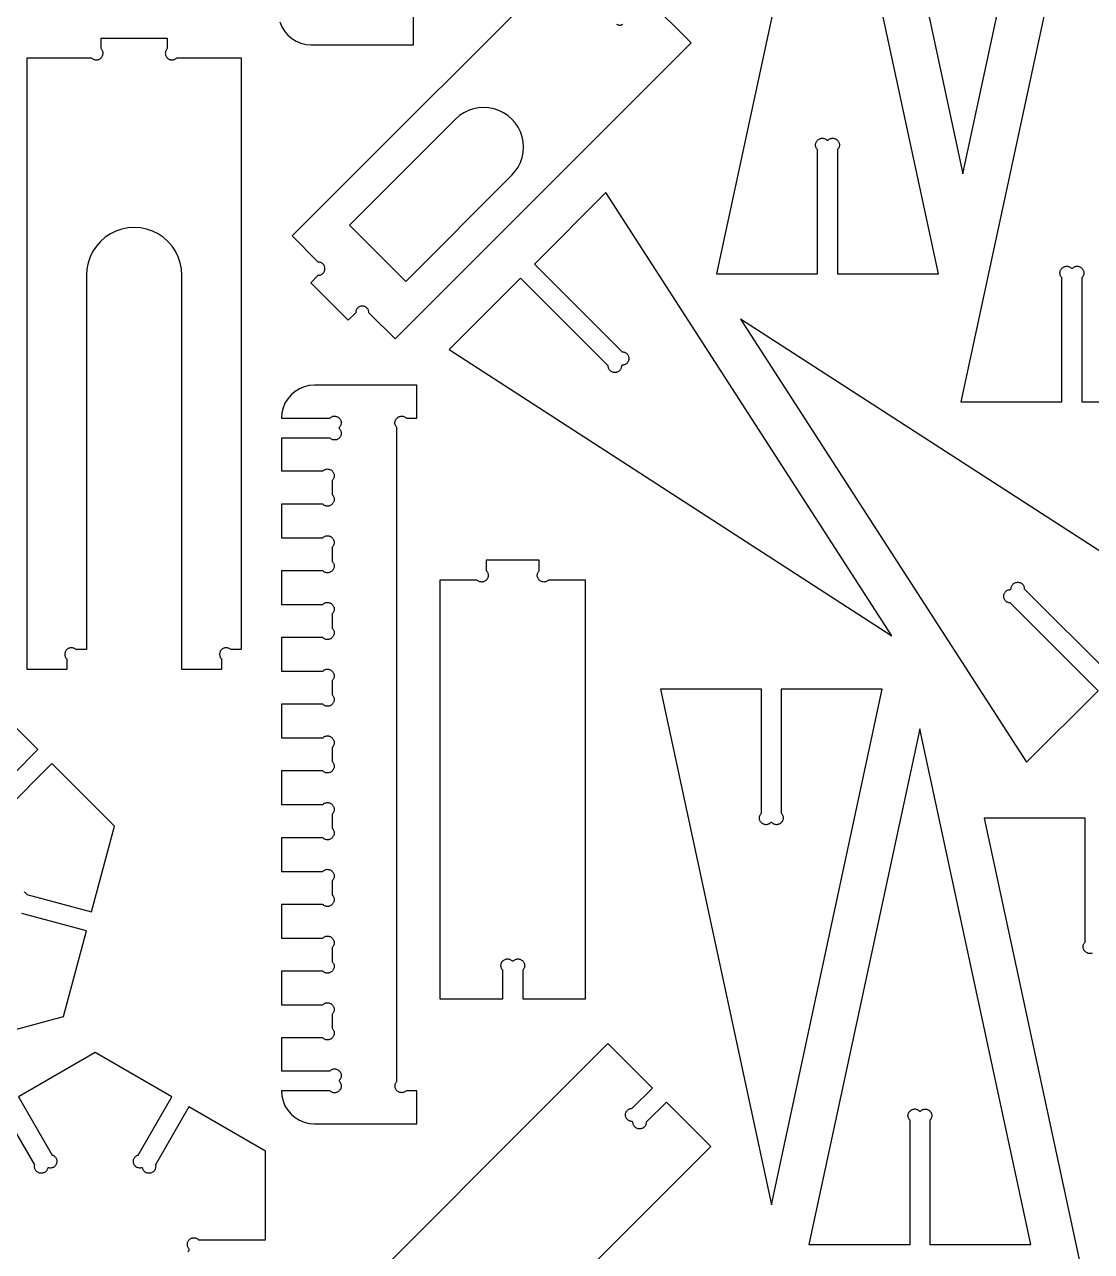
# Model space of a CAD drawing. Extents: x 105 to 1294, y 104 to 1295.
# Drawn here: x 940.2 to 1101.7, y 776.6 to 962.3 of the extents above; entities that cross this region are included whole.
import ezdxf

# ---------------------------------------------------------------- set-up
doc = ezdxf.new("R2010")
doc.units = 0
doc.layers.add('LAYER_1', color=62, linetype='CONTINUOUS')

msp = doc.modelspace()

# ---------------------------------------------------------------- linework, layer by layer
at = {"layer": 'LAYER_1'}
for points in [[(1065.49, 1017.72), (1082.28, 939.69), (1099.07, 1017.72)], [(1098.77, 983.21), (1081.98, 905.19), (1097.27, 905.19), (1097.27, 923.98), (1097.19, 924.07), (1097.12, 924.16), (1097.07, 924.25), (1097.02, 924.35), (1096.99, 924.45), (1096.97, 924.54), (1096.96, 924.64), (1096.96, 924.73), (1096.97, 924.82), (1096.99, 924.91), (1097.02, 925), (1097.06, 925.09), (1097.1, 925.17), (1097.15, 925.25), (1097.21, 925.32), (1097.27, 925.39), (1097.34, 925.46), (1097.42, 925.51), (1097.49, 925.56), (1097.58, 925.61), (1097.66, 925.64), (1097.75, 925.67), (1097.84, 925.69), (1097.94, 925.7), (1098.03, 925.7), (1098.13, 925.69), (1098.22, 925.67), (1098.32, 925.64), (1098.42, 925.6), (1098.51, 925.54), (1098.6, 925.47), (1098.69, 925.39), (1098.86, 925.39), (1098.95, 925.47), (1099.04, 925.54), (1099.14, 925.6), (1099.23, 925.64), (1099.33, 925.67), (1099.42, 925.69), (1099.52, 925.7), (1099.61, 925.7), (1099.71, 925.69), (1099.8, 925.67), (1099.89, 925.64), (1099.97, 925.61), (1100.05, 925.56), (1100.13, 925.51), (1100.21, 925.46), (1100.28, 925.39), (1100.34, 925.32), (1100.4, 925.25), (1100.45, 925.17), (1100.49, 925.09), (1100.53, 925), (1100.56, 924.91), (1100.57, 924.82), (1100.58, 924.73), (1100.59, 924.64), (1100.58, 924.54), (1100.56, 924.45), (1100.52, 924.35), (1100.48, 924.25), (1100.43, 924.16), (1100.36, 924.07), (1100.28, 923.98), (1100.28, 905.19), (1115.56, 905.19)], [(1034.4, 966.25), (1041.13, 959.52), (996.33, 914.71), (992.37, 918.67), (992.37, 918.77), (992.35, 918.87), (992.33, 918.97), (992.29, 919.06), (992.25, 919.15), (992.2, 919.23), (992.14, 919.31), (992.08, 919.38), (992.01, 919.44), (991.93, 919.5), (991.85, 919.55), (991.76, 919.59), (991.67, 919.62), (991.57, 919.65), (991.47, 919.66), (991.37, 919.67), (991.27, 919.66), (991.17, 919.65), (991.07, 919.62), (990.98, 919.59), (990.89, 919.55), (990.81, 919.5), (990.73, 919.44), (990.66, 919.38), (990.6, 919.31), (990.54, 919.23), (990.49, 919.15), (990.44, 919.06), (990.41, 918.97), (990.39, 918.87), (990.37, 918.77), (990.37, 918.67), (989.24, 917.55), (983.59, 923.21), (984.71, 924.33), (984.81, 924.33), (984.91, 924.35), (985, 924.37), (985.1, 924.41), (985.18, 924.45), (985.27, 924.5), (985.34, 924.56), (985.42, 924.62), (985.48, 924.69), (985.54, 924.77), (985.59, 924.85), (985.63, 924.94), (985.67, 925.03), (985.69, 925.13), (985.71, 925.23), (985.71, 925.33), (985.71, 925.43), (985.69, 925.53), (985.67, 925.63), (985.63, 925.72), (985.59, 925.81), (985.54, 925.89), (985.48, 925.97), (985.42, 926.04), (985.34, 926.1), (985.27, 926.16), (985.18, 926.21), (985.1, 926.25), (985, 926.29), (984.91, 926.31), (984.81, 926.33), (984.71, 926.33), (980.74, 930.3), (1025.55, 975.1)], [(978.87, 962.66), (979.17, 961.93), (979.58, 961.26), (980.09, 960.67), (980.69, 960.16), (981.35, 959.75), (982.08, 959.45), (982.85, 959.26), (983.63, 959.21), (999.12, 959.21), (999.12, 964.21)], [(1029.86, 962.3), (1029.94, 962.26), (1030.04, 962.22), (1030.13, 962.2), (1030.23, 962.18), (1030.33, 962.18), (1030.44, 962.18), (1030.53, 962.2), (1030.63, 962.22), (1030.72, 962.26), (1030.81, 962.3)], [(1115.67, 874.42), (1048.62, 917.71), (1091.92, 850.67), (1102.74, 861.48), (1089.45, 874.77), (1089.33, 874.77), (1089.22, 874.79), (1089.11, 874.82), (1089.02, 874.85), (1088.93, 874.9), (1088.85, 874.95), (1088.77, 875.01), (1088.7, 875.08), (1088.65, 875.15), (1088.6, 875.23), (1088.55, 875.31), (1088.52, 875.4), (1088.49, 875.49), (1088.47, 875.58), (1088.46, 875.67), (1088.46, 875.77), (1088.46, 875.86), (1088.47, 875.95), (1088.49, 876.04), (1088.52, 876.13), (1088.55, 876.22), (1088.6, 876.3), (1088.65, 876.38), (1088.7, 876.45), (1088.77, 876.52), (1088.85, 876.58), (1088.93, 876.64), (1089.02, 876.68), (1089.11, 876.72), (1089.22, 876.74), (1089.33, 876.76), (1089.45, 876.77), (1089.58, 876.89), (1089.58, 877.01), (1089.6, 877.12), (1089.62, 877.23), (1089.66, 877.33), (1089.71, 877.42), (1089.76, 877.5), (1089.82, 877.57), (1089.89, 877.64), (1089.96, 877.7), (1090.04, 877.75), (1090.12, 877.79), (1090.21, 877.83), (1090.3, 877.85), (1090.39, 877.87), (1090.48, 877.88), (1090.57, 877.89), (1090.67, 877.88), (1090.76, 877.87), (1090.85, 877.85), (1090.94, 877.83), (1091.03, 877.79), (1091.11, 877.75), (1091.19, 877.7), (1091.26, 877.64), (1091.33, 877.57), (1091.39, 877.5), (1091.44, 877.42), (1091.49, 877.33), (1091.52, 877.23), (1091.55, 877.12), (1091.57, 877.01), (1091.57, 876.89), (1104.85, 863.61)], [(935.09, 845.39), (942.27, 852.57), (932.8, 862.04)], [(940.17, 831.05), (940.26, 831.01), (940.34, 830.95), (940.41, 830.89), (940.48, 830.82), (940.54, 830.74), (940.6, 830.65), (950.4, 828.03), (953.87, 840.97), (944.39, 850.45), (937.22, 843.27)], [(1101.82, 821.77), (1101.72, 821.74), (1101.63, 821.72), (1101.53, 821.71), (1101.44, 821.71), (1101.34, 821.72), (1101.25, 821.74), (1101.16, 821.77), (1101.08, 821.8), (1100.99, 821.85), (1100.92, 821.9), (1100.84, 821.95), (1100.77, 822.02), (1100.71, 822.09), (1100.65, 822.16), (1100.6, 822.24), (1100.56, 822.32), (1100.52, 822.41), (1100.49, 822.5), (1100.47, 822.59), (1100.46, 822.68), (1100.46, 822.78), (1100.47, 822.87), (1100.49, 822.97), (1100.52, 823.06), (1100.57, 823.16), (1100.62, 823.25), (1100.69, 823.34), (1100.77, 823.43), (1100.77, 842.22), (1085.48, 842.22), (1102.27, 764.19)], [(933.21, 808.72), (946.16, 812.19), (949.63, 825.13), (939.82, 827.76)], [(999.33, 747.71), (1044.13, 792.51), (1037.4, 799.24), (1034.34, 796.18), (1034.33, 796.08), (1034.32, 795.98), (1034.29, 795.88), (1034.26, 795.79), (1034.22, 795.7), (1034.17, 795.62), (1034.11, 795.54), (1034.04, 795.47), (1033.97, 795.41), (1033.9, 795.35), (1033.81, 795.3), (1033.73, 795.26), (1033.63, 795.22), (1033.54, 795.2), (1033.44, 795.18), (1033.34, 795.18), (1033.23, 795.18), (1033.14, 795.2), (1033.04, 795.22), (1032.95, 795.26), (1032.86, 795.3), (1032.78, 795.35), (1032.7, 795.41), (1032.63, 795.47), (1032.56, 795.54), (1032.5, 795.62), (1032.45, 795.7), (1032.41, 795.79), (1032.38, 795.88), (1032.35, 795.98), (1032.34, 796.08), (1032.33, 796.18), (1032.22, 796.3), (1032.11, 796.3), (1032.02, 796.32), (1031.92, 796.34), (1031.83, 796.38), (1031.74, 796.42), (1031.66, 796.47), (1031.58, 796.53), (1031.51, 796.59), (1031.44, 796.66), (1031.38, 796.74), (1031.33, 796.82), (1031.29, 796.91), (1031.26, 797), (1031.23, 797.1), (1031.22, 797.2), (1031.21, 797.3), (1031.22, 797.4), (1031.23, 797.5), (1031.26, 797.6), (1031.29, 797.69), (1031.33, 797.78), (1031.38, 797.86), (1031.44, 797.93), (1031.51, 798.01), (1031.58, 798.07), (1031.66, 798.13), (1031.74, 798.18), (1031.83, 798.22), (1031.92, 798.25), (1032.02, 798.28), (1032.11, 798.29), (1032.22, 798.3), (1035.28, 801.36), (1028.55, 808.09), (983.75, 763.29)], [(964.98, 776.56), (965.03, 776.65), (965.1, 776.74), (965.18, 776.83), (965.18, 777), (965.11, 777.08), (965.05, 777.16), (965, 777.24), (964.96, 777.33), (964.93, 777.42), (964.91, 777.52), (964.89, 777.61), (964.89, 777.71), (964.89, 777.81), (964.91, 777.9), (964.93, 777.99), (964.96, 778.09), (965, 778.17), (965.05, 778.26), (965.11, 778.34), (965.18, 778.42), (965.26, 778.48), (965.34, 778.54), (965.42, 778.59), (965.51, 778.64), (965.6, 778.67), (965.7, 778.69), (965.79, 778.7), (965.89, 778.71), (965.98, 778.7), (966.08, 778.69), (966.17, 778.67), (966.26, 778.64), (966.35, 778.59), (966.44, 778.54), (966.52, 778.48), (966.59, 778.42), (976.74, 778.42), (976.74, 791.82), (965.14, 798.52), (960.07, 789.73), (960.09, 789.63), (960.1, 789.53), (960.1, 789.43), (960.09, 789.33), (960.07, 789.24), (960.04, 789.14), (960.01, 789.05), (959.96, 788.97), (959.91, 788.89), (959.85, 788.81), (959.78, 788.74), (959.71, 788.68), (959.63, 788.62), (959.54, 788.57), (959.45, 788.53), (959.35, 788.5), (959.25, 788.48), (959.15, 788.47), (959.06, 788.47), (958.96, 788.48), (958.86, 788.5), (958.77, 788.52), (958.68, 788.56), (958.6, 788.6), (958.52, 788.65), (958.44, 788.71), (958.37, 788.78), (958.31, 788.85), (958.25, 788.93), (958.2, 789.02), (958.16, 789.11), (958.13, 789.21), (957.98, 789.3), (957.86, 789.27), (957.75, 789.26), (957.64, 789.26), (957.54, 789.27), (957.44, 789.29), (957.35, 789.32), (957.26, 789.36), (957.18, 789.4), (957.1, 789.46), (957.03, 789.52), (956.97, 789.59), (956.91, 789.66), (956.86, 789.74), (956.82, 789.83), (956.79, 789.91), (956.76, 790), (956.74, 790.09), (956.73, 790.19), (956.72, 790.28), (956.72, 790.37), (956.74, 790.47), (956.76, 790.56), (956.79, 790.65), (956.82, 790.73), (956.87, 790.81), (956.93, 790.89), (956.99, 790.96), (957.07, 791.03), (957.15, 791.09), (957.25, 791.14), (957.35, 791.19), (957.47, 791.23), (962.53, 800.02), (950.93, 806.72), (939.33, 800.02), (944.41, 791.23), (944.52, 791.19), (944.62, 791.14), (944.72, 791.09), (944.8, 791.03), (944.88, 790.96), (944.94, 790.89), (945, 790.81), (945.05, 790.73), (945.08, 790.65), (945.11, 790.56), (945.13, 790.47), (945.14, 790.37), (945.15, 790.28), (945.14, 790.19), (945.13, 790.09), (945.11, 790), (945.08, 789.91), (945.05, 789.83), (945, 789.74), (944.96, 789.66), (944.9, 789.59), (944.84, 789.52), (944.77, 789.46), (944.69, 789.4), (944.61, 789.36), (944.52, 789.32), (944.43, 789.29), (944.33, 789.27), (944.23, 789.26), (944.12, 789.26), (944, 789.27), (943.89, 789.3), (943.74, 789.21), (943.71, 789.11), (943.67, 789.02), (943.62, 788.93), (943.56, 788.85), (943.5, 788.78), (943.43, 788.71), (943.35, 788.65), (943.27, 788.6), (943.19, 788.56), (943.1, 788.52), (943.01, 788.5), (942.91, 788.48), (942.81, 788.47), (942.71, 788.47), (942.61, 788.48), (942.51, 788.5), (942.42, 788.53), (942.32, 788.57), (942.24, 788.62), (942.16, 788.68), (942.08, 788.74), (942.02, 788.81), (941.96, 788.89), (941.9, 788.97), (941.86, 789.05), (941.83, 789.14), (941.8, 789.24), (941.78, 789.33), (941.77, 789.43), (941.77, 789.53), (941.78, 789.63), (941.81, 789.73), (936.73, 798.52)]]:
    msp.add_lwpolyline(points, dxfattribs=at)
for points in [[(1060.27, 924.56), (1060.27, 943.35), (1060.19, 943.44), (1060.13, 943.53), (1060.07, 943.63), (1060.03, 943.72), (1060, 943.82), (1059.97, 943.91), (1059.97, 944.01), (1059.97, 944.1), (1059.98, 944.19), (1060, 944.29), (1060.02, 944.37), (1060.06, 944.46), (1060.1, 944.54), (1060.15, 944.62), (1060.21, 944.69), (1060.27, 944.76), (1060.34, 944.83), (1060.42, 944.88), (1060.5, 944.94), (1060.58, 944.98), (1060.66, 945.02), (1060.75, 945.04), (1060.84, 945.06), (1060.94, 945.07), (1061.03, 945.07), (1061.13, 945.06), (1061.22, 945.04), (1061.32, 945.01), (1061.41, 944.97), (1061.51, 944.91), (1061.6, 944.85), (1061.69, 944.76), (1061.86, 944.76), (1061.95, 944.85), (1062.04, 944.91), (1062.13, 944.97), (1062.23, 945.01), (1062.32, 945.04), (1062.42, 945.06), (1062.52, 945.07), (1062.61, 945.07), (1062.7, 945.06), (1062.79, 945.04), (1062.88, 945.02), (1062.97, 944.98), (1063.05, 944.94), (1063.13, 944.88), (1063.21, 944.83), (1063.27, 944.76), (1063.34, 944.69), (1063.4, 944.62), (1063.45, 944.54), (1063.49, 944.46), (1063.53, 944.37), (1063.56, 944.29), (1063.58, 944.19), (1063.59, 944.1), (1063.59, 944.01), (1063.58, 943.91), (1063.56, 943.82), (1063.53, 943.72), (1063.48, 943.63), (1063.43, 943.53), (1063.36, 943.44), (1063.28, 943.35), (1063.28, 924.56), (1078.57, 924.56), (1061.78, 1002.58), (1044.99, 924.56)], [(970.06, 864.69), (964.06, 864.69), (964.06, 924.36), (964, 925.3), (963.82, 926.23), (963.52, 927.12), (963.09, 927.97), (962.57, 928.75), (961.95, 929.46), (961.24, 930.09), (960.46, 930.6), (959.6, 931.03), (958.71, 931.33), (957.78, 931.51), (956.84, 931.57), (955.9, 931.51), (954.98, 931.33), (954.08, 931.03), (953.24, 930.6), (952.45, 930.09), (951.74, 929.46), (951.12, 928.75), (950.59, 927.97), (950.18, 927.12), (949.87, 926.23), (949.69, 925.3), (949.63, 924.36), (949.63, 867.69), (948.04, 867.69), (947.97, 867.76), (947.89, 867.82), (947.8, 867.87), (947.71, 867.91), (947.62, 867.94), (947.53, 867.96), (947.43, 867.98), (947.34, 867.98), (947.24, 867.98), (947.15, 867.96), (947.05, 867.94), (946.96, 867.91), (946.87, 867.87), (946.79, 867.82), (946.71, 867.76), (946.63, 867.69), (946.56, 867.61), (946.5, 867.53), (946.45, 867.45), (946.41, 867.36), (946.38, 867.27), (946.36, 867.17), (946.34, 867.08), (946.34, 866.98), (946.34, 866.89), (946.36, 866.79), (946.38, 866.7), (946.41, 866.61), (946.45, 866.52), (946.5, 866.43), (946.56, 866.35), (946.63, 866.28), (946.63, 864.69), (940.63, 864.69), (940.63, 957.22), (950.43, 957.22), (950.51, 957.15), (950.59, 957.09), (950.67, 957.04), (950.76, 957), (950.85, 956.97), (950.94, 956.94), (951.04, 956.93), (951.14, 956.93), (951.23, 956.93), (951.33, 956.94), (951.42, 956.97), (951.51, 957), (951.6, 957.04), (951.69, 957.09), (951.77, 957.15), (951.84, 957.22), (951.91, 957.29), (951.97, 957.37), (952.02, 957.46), (952.06, 957.55), (952.09, 957.64), (952.12, 957.73), (952.13, 957.83), (952.13, 957.92), (952.13, 958.02), (952.12, 958.12), (952.09, 958.21), (952.06, 958.3), (952.02, 958.39), (951.97, 958.47), (951.91, 958.55), (951.84, 958.63), (951.84, 960.21), (961.84, 960.21), (961.84, 958.63), (961.78, 958.55), (961.72, 958.47), (961.67, 958.39), (961.62, 958.3), (961.59, 958.21), (961.57, 958.12), (961.56, 958.02), (961.55, 957.92), (961.56, 957.83), (961.57, 957.73), (961.59, 957.64), (961.62, 957.55), (961.67, 957.46), (961.72, 957.37), (961.78, 957.29), (961.84, 957.22), (961.92, 957.15), (962, 957.09), (962.09, 957.04), (962.17, 957), (962.27, 956.97), (962.36, 956.94), (962.45, 956.93), (962.55, 956.93), (962.65, 956.93), (962.74, 956.94), (962.83, 956.97), (962.93, 957), (963.01, 957.04), (963.1, 957.09), (963.18, 957.15), (963.26, 957.22), (973.06, 957.22), (973.06, 867.69), (971.47, 867.69), (971.4, 867.76), (971.32, 867.82), (971.23, 867.87), (971.14, 867.91), (971.05, 867.94), (970.96, 867.96), (970.86, 867.98), (970.77, 867.98), (970.67, 867.98), (970.58, 867.96), (970.48, 867.94), (970.39, 867.91), (970.3, 867.87), (970.22, 867.82), (970.14, 867.76), (970.06, 867.69), (969.99, 867.61), (969.93, 867.53), (969.88, 867.45), (969.84, 867.36), (969.81, 867.27), (969.79, 867.17), (969.77, 867.08), (969.77, 866.98), (969.77, 866.89), (969.79, 866.79), (969.81, 866.7), (969.84, 866.61), (969.88, 866.52), (969.93, 866.43), (969.99, 866.35), (970.06, 866.28)], [(1015.31, 941.41), (1015.57, 942.16), (1015.72, 942.93), (1015.77, 943.72), (1015.72, 944.5), (1015.57, 945.28), (1015.31, 946.01), (1014.96, 946.73), (1014.53, 947.38), (1014.01, 947.97), (1013.41, 948.49), (1012.76, 948.93), (1012.06, 949.28), (1011.31, 949.53), (1010.54, 949.68), (1009.75, 949.73), (1008.96, 949.68), (1008.19, 949.53), (1007.45, 949.28), (1006.74, 948.93), (1006.09, 948.49), (1005.5, 947.97), (989.42, 931.9), (997.94, 923.39), (1014.01, 939.46), (1014.53, 940.06), (1014.96, 940.71)], [(1017.43, 926.03), (1030.71, 912.75), (1030.84, 912.74), (1030.95, 912.72), (1031.05, 912.7), (1031.15, 912.66), (1031.24, 912.62), (1031.32, 912.56), (1031.4, 912.5), (1031.46, 912.43), (1031.52, 912.36), (1031.57, 912.28), (1031.62, 912.2), (1031.65, 912.11), (1031.68, 912.02), (1031.7, 911.93), (1031.71, 911.84), (1031.71, 911.75), (1031.71, 911.65), (1031.7, 911.56), (1031.68, 911.47), (1031.65, 911.38), (1031.62, 911.29), (1031.57, 911.21), (1031.52, 911.13), (1031.46, 911.06), (1031.4, 910.99), (1031.32, 910.93), (1031.24, 910.88), (1031.15, 910.83), (1031.05, 910.8), (1030.95, 910.77), (1030.84, 910.75), (1030.71, 910.75), (1030.59, 910.63), (1030.59, 910.5), (1030.57, 910.39), (1030.54, 910.29), (1030.51, 910.19), (1030.46, 910.1), (1030.41, 910.02), (1030.35, 909.94), (1030.28, 909.88), (1030.21, 909.82), (1030.13, 909.77), (1030.05, 909.72), (1029.96, 909.69), (1029.87, 909.66), (1029.78, 909.64), (1029.69, 909.63), (1029.59, 909.63), (1029.5, 909.63), (1029.41, 909.64), (1029.32, 909.66), (1029.23, 909.69), (1029.14, 909.72), (1029.06, 909.77), (1028.98, 909.82), (1028.91, 909.88), (1028.84, 909.94), (1028.78, 910.02), (1028.73, 910.1), (1028.68, 910.19), (1028.65, 910.29), (1028.62, 910.39), (1028.6, 910.5), (1028.6, 910.63), (1015.31, 923.91), (1004.5, 913.1), (1071.54, 869.8), (1028.25, 936.84)], [(986.47, 800.96), (979.13, 800.96), (979.19, 800.17), (979.37, 799.41), (979.67, 798.69), (980.08, 798.02), (980.59, 797.42), (981.19, 796.91), (981.86, 796.5), (982.59, 796.2), (983.34, 796.02), (984.13, 795.96), (999.63, 795.96), (999.63, 800.96), (998.05, 800.96), (997.97, 800.89), (997.89, 800.83), (997.8, 800.78), (997.71, 800.74), (997.62, 800.7), (997.52, 800.68), (997.43, 800.67), (997.33, 800.66), (997.24, 800.67), (997.14, 800.68), (997.05, 800.7), (996.95, 800.74), (996.87, 800.78), (996.78, 800.83), (996.7, 800.89), (996.62, 800.96), (996.56, 801.03), (996.5, 801.11), (996.45, 801.2), (996.41, 801.29), (996.37, 801.38), (996.35, 801.47), (996.34, 801.57), (996.33, 801.66), (996.34, 801.76), (996.35, 801.85), (996.37, 801.95), (996.41, 802.04), (996.45, 802.13), (996.5, 802.21), (996.56, 802.29), (996.62, 802.37), (996.62, 901.3), (996.54, 901.39), (996.47, 901.48), (996.42, 901.58), (996.38, 901.67), (996.34, 901.77), (996.32, 901.86), (996.31, 901.96), (996.32, 902.05), (996.33, 902.15), (996.35, 902.24), (996.37, 902.33), (996.41, 902.41), (996.45, 902.49), (996.5, 902.57), (996.56, 902.65), (996.63, 902.72), (996.69, 902.78), (996.77, 902.84), (996.85, 902.89), (996.93, 902.93), (997.02, 902.97), (997.11, 902.99), (997.2, 903.01), (997.29, 903.02), (997.38, 903.03), (997.48, 903.02), (997.58, 903), (997.67, 902.96), (997.77, 902.92), (997.86, 902.87), (997.96, 902.8), (998.05, 902.72), (999.63, 902.72), (999.63, 907.72), (984.13, 907.72), (983.34, 907.65), (982.59, 907.47), (981.86, 907.17), (981.19, 906.76), (980.59, 906.25), (980.08, 905.65), (979.67, 904.99), (979.37, 904.26), (979.19, 903.5), (979.13, 902.72), (986.47, 902.72), (986.56, 902.8), (986.65, 902.87), (986.74, 902.92), (986.84, 902.96), (986.93, 903), (987.03, 903.02), (987.12, 903.03), (987.22, 903.02), (987.31, 903.01), (987.4, 902.99), (987.49, 902.97), (987.58, 902.93), (987.66, 902.89), (987.74, 902.84), (987.81, 902.78), (987.88, 902.72), (987.94, 902.65), (988, 902.57), (988.05, 902.49), (988.1, 902.41), (988.13, 902.33), (988.16, 902.24), (988.18, 902.15), (988.19, 902.05), (988.19, 901.96), (988.18, 901.86), (988.16, 901.77), (988.13, 901.67), (988.09, 901.58), (988.03, 901.48), (987.96, 901.39), (987.88, 901.3), (987.88, 901.13), (987.95, 901.05), (988.01, 900.97), (988.06, 900.89), (988.1, 900.8), (988.13, 900.71), (988.15, 900.61), (988.17, 900.52), (988.17, 900.42), (988.17, 900.33), (988.15, 900.23), (988.13, 900.14), (988.1, 900.05), (988.06, 899.96), (988.01, 899.87), (987.95, 899.79), (987.88, 899.71), (987.8, 899.65), (987.72, 899.59), (987.64, 899.54), (987.55, 899.5), (987.46, 899.46), (987.37, 899.44), (987.27, 899.43), (987.17, 899.42), (987.08, 899.43), (986.98, 899.44), (986.89, 899.46), (986.8, 899.5), (986.71, 899.54), (986.62, 899.59), (986.54, 899.65), (986.47, 899.71), (979.13, 899.71), (979.13, 894.72), (985.39, 894.72), (985.48, 894.8), (985.57, 894.87), (985.67, 894.92), (985.76, 894.96), (985.86, 895), (985.95, 895.02), (986.05, 895.03), (986.14, 895.02), (986.24, 895.01), (986.33, 894.99), (986.42, 894.97), (986.5, 894.93), (986.59, 894.89), (986.66, 894.84), (986.74, 894.78), (986.81, 894.72), (986.87, 894.65), (986.93, 894.57), (986.98, 894.49), (987.02, 894.41), (987.06, 894.33), (987.09, 894.24), (987.11, 894.15), (987.12, 894.05), (987.12, 893.96), (987.11, 893.86), (987.09, 893.77), (987.06, 893.67), (987.01, 893.58), (986.96, 893.48), (986.89, 893.39), (986.81, 893.3), (986.81, 891.13), (986.89, 891.04), (986.96, 890.95), (987.01, 890.85), (987.06, 890.76), (987.09, 890.66), (987.11, 890.57), (987.12, 890.47), (987.12, 890.38), (987.11, 890.29), (987.09, 890.19), (987.06, 890.11), (987.02, 890.02), (986.98, 889.94), (986.93, 889.86), (986.87, 889.78), (986.81, 889.72), (986.74, 889.65), (986.66, 889.59), (986.59, 889.54), (986.5, 889.5), (986.42, 889.46), (986.33, 889.44), (986.24, 889.42), (986.14, 889.41), (986.05, 889.41), (985.95, 889.42), (985.86, 889.44), (985.76, 889.47), (985.67, 889.51), (985.57, 889.57), (985.48, 889.63), (985.39, 889.72), (979.13, 889.72), (979.13, 884.62), (985.39, 884.62), (985.48, 884.7), (985.57, 884.77), (985.67, 884.83), (985.76, 884.87), (985.86, 884.9), (985.95, 884.92), (986.05, 884.93), (986.14, 884.93), (986.24, 884.92), (986.33, 884.9), (986.42, 884.87), (986.5, 884.84), (986.59, 884.79), (986.66, 884.74), (986.74, 884.68), (986.81, 884.62), (986.87, 884.55), (986.93, 884.48), (986.98, 884.4), (987.02, 884.32), (987.06, 884.23), (987.09, 884.14), (987.11, 884.05), (987.12, 883.96), (987.12, 883.86), (987.11, 883.77), (987.09, 883.67), (987.06, 883.58), (987.01, 883.48), (986.96, 883.39), (986.89, 883.3), (986.81, 883.21), (986.81, 881.03), (986.89, 880.94), (986.96, 880.85), (987.01, 880.76), (987.06, 880.66), (987.09, 880.57), (987.11, 880.47), (987.12, 880.38), (987.12, 880.28), (987.11, 880.19), (987.09, 880.1), (987.06, 880.01), (987.02, 879.92), (986.98, 879.84), (986.93, 879.76), (986.87, 879.69), (986.81, 879.62), (986.74, 879.56), (986.66, 879.5), (986.59, 879.45), (986.5, 879.4), (986.42, 879.37), (986.33, 879.34), (986.24, 879.32), (986.14, 879.31), (986.05, 879.31), (985.95, 879.32), (985.86, 879.34), (985.76, 879.37), (985.67, 879.41), (985.57, 879.47), (985.48, 879.54), (985.39, 879.62), (979.13, 879.62), (979.13, 874.52), (985.39, 874.52), (985.48, 874.61), (985.57, 874.67), (985.67, 874.73), (985.76, 874.77), (985.86, 874.81), (985.95, 874.83), (986.05, 874.84), (986.14, 874.83), (986.24, 874.82), (986.33, 874.8), (986.42, 874.78), (986.5, 874.74), (986.59, 874.7), (986.66, 874.65), (986.74, 874.59), (986.81, 874.53), (986.87, 874.46), (986.93, 874.38), (986.98, 874.3), (987.02, 874.22), (987.06, 874.14), (987.09, 874.05), (987.11, 873.96), (987.12, 873.86), (987.12, 873.77), (987.11, 873.67), (987.09, 873.58), (987.06, 873.48), (987.01, 873.39), (986.96, 873.29), (986.89, 873.2), (986.81, 873.11), (986.81, 870.94), (986.89, 870.85), (986.96, 870.76), (987.01, 870.66), (987.06, 870.57), (987.09, 870.47), (987.11, 870.38), (987.12, 870.28), (987.12, 870.19), (987.11, 870.1), (987.09, 870), (987.06, 869.92), (987.02, 869.83), (986.98, 869.75), (986.93, 869.67), (986.87, 869.59), (986.81, 869.53), (986.74, 869.46), (986.66, 869.4), (986.59, 869.35), (986.5, 869.31), (986.42, 869.27), (986.33, 869.25), (986.24, 869.23), (986.14, 869.22), (986.05, 869.22), (985.95, 869.23), (985.86, 869.25), (985.76, 869.28), (985.67, 869.32), (985.57, 869.38), (985.48, 869.44), (985.39, 869.53), (979.13, 869.53), (979.13, 864.43), (985.39, 864.43), (985.48, 864.51), (985.57, 864.58), (985.67, 864.64), (985.76, 864.68), (985.86, 864.71), (985.95, 864.73), (986.05, 864.74), (986.14, 864.74), (986.24, 864.73), (986.33, 864.71), (986.42, 864.68), (986.5, 864.65), (986.59, 864.6), (986.66, 864.55), (986.74, 864.49), (986.81, 864.43), (986.87, 864.36), (986.93, 864.29), (986.98, 864.21), (987.02, 864.13), (987.06, 864.04), (987.09, 863.95), (987.11, 863.86), (987.12, 863.77), (987.12, 863.67), (987.11, 863.58), (987.09, 863.48), (987.06, 863.39), (987.01, 863.29), (986.96, 863.2), (986.89, 863.11), (986.81, 863.02), (986.81, 860.84), (986.89, 860.76), (986.96, 860.66), (987.01, 860.57), (987.06, 860.47), (987.09, 860.38), (987.11, 860.28), (987.12, 860.19), (987.12, 860.09), (987.11, 860), (987.09, 859.91), (987.06, 859.82), (987.02, 859.73), (986.98, 859.65), (986.93, 859.57), (986.87, 859.5), (986.81, 859.43), (986.74, 859.37), (986.66, 859.31), (986.59, 859.26), (986.5, 859.21), (986.42, 859.18), (986.33, 859.15), (986.24, 859.13), (986.14, 859.12), (986.05, 859.12), (985.95, 859.13), (985.86, 859.15), (985.76, 859.18), (985.67, 859.23), (985.57, 859.28), (985.48, 859.35), (985.39, 859.43), (979.13, 859.43), (979.13, 854.34), (985.39, 854.34), (985.48, 854.42), (985.57, 854.49), (985.67, 854.54), (985.76, 854.58), (985.86, 854.62), (985.95, 854.64), (986.05, 854.65), (986.14, 854.64), (986.24, 854.63), (986.33, 854.61), (986.42, 854.59), (986.5, 854.55), (986.59, 854.51), (986.66, 854.46), (986.74, 854.4), (986.81, 854.34), (986.87, 854.27), (986.93, 854.19), (986.98, 854.11), (987.02, 854.03), (987.06, 853.95), (987.09, 853.86), (987.11, 853.77), (987.12, 853.67), (987.12, 853.58), (987.11, 853.48), (987.09, 853.39), (987.06, 853.29), (987.01, 853.2), (986.96, 853.1), (986.89, 853.01), (986.81, 852.92), (986.81, 850.75), (986.89, 850.66), (986.96, 850.57), (987.01, 850.47), (987.06, 850.38), (987.09, 850.28), (987.11, 850.19), (987.12, 850.09), (987.12, 850), (987.11, 849.91), (987.09, 849.81), (987.06, 849.72), (987.02, 849.64), (986.98, 849.56), (986.93, 849.48), (986.87, 849.4), (986.81, 849.34), (986.74, 849.27), (986.66, 849.21), (986.59, 849.16), (986.5, 849.12), (986.42, 849.08), (986.33, 849.06), (986.24, 849.04), (986.14, 849.03), (986.05, 849.03), (985.95, 849.03), (985.86, 849.06), (985.76, 849.09), (985.67, 849.13), (985.57, 849.19), (985.48, 849.25), (985.39, 849.34), (979.13, 849.34), (979.13, 844.24), (985.39, 844.24), (985.48, 844.32), (985.57, 844.39), (985.67, 844.45), (985.76, 844.49), (985.86, 844.52), (985.95, 844.54), (986.05, 844.55), (986.14, 844.55), (986.24, 844.54), (986.33, 844.52), (986.42, 844.49), (986.5, 844.46), (986.59, 844.41), (986.66, 844.36), (986.74, 844.3), (986.81, 844.24), (986.87, 844.17), (986.93, 844.1), (986.98, 844.02), (987.02, 843.94), (987.06, 843.85), (987.09, 843.76), (987.11, 843.67), (987.12, 843.58), (987.12, 843.48), (987.11, 843.39), (987.09, 843.29), (987.06, 843.2), (987.01, 843.1), (986.96, 843.01), (986.89, 842.92), (986.81, 842.83), (986.81, 840.65), (986.89, 840.56), (986.96, 840.47), (987.01, 840.38), (987.06, 840.28), (987.09, 840.19), (987.11, 840.09), (987.12, 840), (987.12, 839.9), (987.11, 839.81), (987.09, 839.72), (987.06, 839.63), (987.02, 839.54), (986.98, 839.46), (986.93, 839.38), (986.87, 839.31), (986.81, 839.24), (986.74, 839.18), (986.66, 839.12), (986.59, 839.07), (986.5, 839.03), (986.42, 838.99), (986.33, 838.96), (986.24, 838.94), (986.14, 838.93), (986.05, 838.93), (985.95, 838.94), (985.86, 838.96), (985.76, 838.99), (985.67, 839.04), (985.57, 839.09), (985.48, 839.16), (985.39, 839.24), (979.13, 839.24), (979.13, 834.15), (985.39, 834.15), (985.48, 834.23), (985.57, 834.3), (985.67, 834.35), (985.76, 834.39), (985.86, 834.43), (985.95, 834.45), (986.05, 834.46), (986.14, 834.45), (986.24, 834.44), (986.33, 834.43), (986.42, 834.4), (986.5, 834.36), (986.59, 834.32), (986.66, 834.27), (986.74, 834.21), (986.81, 834.15), (986.87, 834.08), (986.93, 834), (986.98, 833.92), (987.02, 833.84), (987.06, 833.76), (987.09, 833.67), (987.11, 833.58), (987.12, 833.48), (987.12, 833.39), (987.11, 833.29), (987.09, 833.2), (987.06, 833.1), (987.01, 833.01), (986.96, 832.91), (986.89, 832.82), (986.81, 832.73), (986.81, 830.56), (986.89, 830.47), (986.96, 830.38), (987.01, 830.28), (987.06, 830.19), (987.09, 830.09), (987.11, 830), (987.12, 829.9), (987.12, 829.81), (987.11, 829.72), (987.09, 829.62), (987.06, 829.54), (987.02, 829.45), (986.98, 829.37), (986.93, 829.29), (986.87, 829.21), (986.81, 829.15), (986.74, 829.08), (986.66, 829.02), (986.59, 828.97), (986.5, 828.93), (986.42, 828.89), (986.33, 828.87), (986.24, 828.85), (986.14, 828.84), (986.05, 828.84), (985.95, 828.85), (985.86, 828.87), (985.76, 828.9), (985.67, 828.94), (985.57, 829), (985.48, 829.06), (985.39, 829.15), (979.13, 829.15), (979.13, 824.05), (985.39, 824.05), (985.48, 824.13), (985.57, 824.2), (985.67, 824.26), (985.76, 824.3), (985.86, 824.33), (985.95, 824.35), (986.05, 824.36), (986.14, 824.36), (986.24, 824.35), (986.33, 824.33), (986.42, 824.3), (986.5, 824.27), (986.59, 824.22), (986.66, 824.17), (986.74, 824.11), (986.81, 824.05), (986.87, 823.98), (986.93, 823.91), (986.98, 823.83), (987.02, 823.75), (987.06, 823.66), (987.09, 823.57), (987.11, 823.48), (987.12, 823.39), (987.12, 823.29), (987.11, 823.2), (987.09, 823.1), (987.06, 823.01), (987.01, 822.91), (986.96, 822.82), (986.89, 822.73), (986.81, 822.64), (986.81, 820.47), (986.89, 820.38), (986.96, 820.28), (987.01, 820.19), (987.06, 820.09), (987.09, 820), (987.11, 819.9), (987.12, 819.81), (987.12, 819.71), (987.11, 819.62), (987.09, 819.53), (987.06, 819.44), (987.02, 819.35), (986.98, 819.27), (986.93, 819.19), (986.87, 819.12), (986.81, 819.05), (986.74, 818.99), (986.66, 818.93), (986.59, 818.88), (986.5, 818.84), (986.42, 818.8), (986.33, 818.77), (986.24, 818.75), (986.14, 818.74), (986.05, 818.74), (985.95, 818.75), (985.86, 818.77), (985.76, 818.8), (985.67, 818.85), (985.57, 818.9), (985.48, 818.97), (985.39, 819.05), (979.13, 819.05), (979.13, 813.96), (985.39, 813.96), (985.48, 814.04), (985.57, 814.11), (985.67, 814.16), (985.76, 814.2), (985.86, 814.24), (985.95, 814.26), (986.05, 814.27), (986.14, 814.26), (986.24, 814.25), (986.33, 814.24), (986.42, 814.21), (986.5, 814.17), (986.59, 814.13), (986.66, 814.08), (986.74, 814.02), (986.81, 813.96), (986.87, 813.89), (986.93, 813.81), (986.98, 813.73), (987.02, 813.65), (987.06, 813.57), (987.09, 813.48), (987.11, 813.39), (987.12, 813.29), (987.12, 813.2), (987.11, 813.1), (987.09, 813.01), (987.06, 812.91), (987.01, 812.82), (986.96, 812.72), (986.89, 812.63), (986.81, 812.54), (986.81, 810.37), (986.89, 810.28), (986.96, 810.19), (987.01, 810.09), (987.06, 810), (987.09, 809.9), (987.11, 809.81), (987.12, 809.71), (987.12, 809.62), (987.11, 809.53), (987.09, 809.43), (987.06, 809.35), (987.02, 809.26), (986.98, 809.18), (986.93, 809.1), (986.87, 809.02), (986.81, 808.96), (986.74, 808.89), (986.66, 808.83), (986.59, 808.78), (986.5, 808.74), (986.42, 808.7), (986.33, 808.68), (986.24, 808.66), (986.14, 808.65), (986.05, 808.65), (985.95, 808.65), (985.86, 808.68), (985.76, 808.71), (985.67, 808.75), (985.57, 808.81), (985.48, 808.87), (985.39, 808.96), (979.13, 808.96), (979.13, 803.96), (986.47, 803.96), (986.56, 804.04), (986.65, 804.11), (986.74, 804.16), (986.84, 804.2), (986.93, 804.24), (987.03, 804.26), (987.12, 804.27), (987.22, 804.26), (987.31, 804.25), (987.4, 804.24), (987.49, 804.21), (987.58, 804.17), (987.66, 804.13), (987.74, 804.08), (987.81, 804.02), (987.88, 803.96), (987.94, 803.89), (988, 803.81), (988.05, 803.73), (988.1, 803.65), (988.13, 803.57), (988.16, 803.48), (988.18, 803.39), (988.19, 803.29), (988.19, 803.2), (988.18, 803.1), (988.16, 803.01), (988.13, 802.91), (988.09, 802.82), (988.03, 802.72), (987.96, 802.63), (987.88, 802.54), (987.88, 802.37), (987.96, 802.28), (988.03, 802.19), (988.09, 802.09), (988.13, 802), (988.16, 801.9), (988.18, 801.81), (988.19, 801.71), (988.19, 801.62), (988.18, 801.53), (988.16, 801.43), (988.13, 801.35), (988.1, 801.26), (988.05, 801.18), (988, 801.1), (987.94, 801.02), (987.88, 800.96), (987.81, 800.89), (987.74, 800.83), (987.66, 800.78), (987.58, 800.74), (987.49, 800.7), (987.4, 800.68), (987.31, 800.66), (987.22, 800.65), (987.12, 800.65), (987.03, 800.66), (986.93, 800.68), (986.84, 800.71), (986.74, 800.75), (986.65, 800.81), (986.56, 800.87)], [(1012.64, 819.19), (1012.57, 819.27), (1012.51, 819.35), (1012.46, 819.43), (1012.42, 819.52), (1012.39, 819.61), (1012.37, 819.71), (1012.35, 819.8), (1012.35, 819.9), (1012.35, 820), (1012.37, 820.09), (1012.39, 820.18), (1012.42, 820.28), (1012.46, 820.36), (1012.51, 820.45), (1012.57, 820.53), (1012.64, 820.61), (1012.72, 820.68), (1012.8, 820.73), (1012.88, 820.78), (1012.97, 820.83), (1013.06, 820.86), (1013.16, 820.88), (1013.25, 820.89), (1013.35, 820.9), (1013.44, 820.89), (1013.54, 820.88), (1013.63, 820.86), (1013.73, 820.83), (1013.81, 820.78), (1013.9, 820.73), (1013.98, 820.68), (1014.06, 820.61), (1014.23, 820.61), (1014.3, 820.68), (1014.38, 820.73), (1014.47, 820.78), (1014.56, 820.83), (1014.65, 820.86), (1014.74, 820.88), (1014.84, 820.89), (1014.93, 820.9), (1015.03, 820.89), (1015.12, 820.88), (1015.22, 820.86), (1015.31, 820.83), (1015.4, 820.78), (1015.49, 820.73), (1015.57, 820.68), (1015.65, 820.61), (1015.72, 820.53), (1015.77, 820.45), (1015.82, 820.36), (1015.87, 820.28), (1015.9, 820.18), (1015.92, 820.09), (1015.93, 820), (1015.94, 819.9), (1015.93, 819.8), (1015.92, 819.71), (1015.9, 819.61), (1015.87, 819.52), (1015.82, 819.43), (1015.77, 819.35), (1015.72, 819.27), (1015.65, 819.19), (1015.65, 814.86), (1025.16, 814.86), (1025.16, 878.22), (1019.56, 878.22), (1019.48, 878.15), (1019.4, 878.09), (1019.32, 878.04), (1019.23, 878), (1019.14, 877.96), (1019.04, 877.94), (1018.95, 877.93), (1018.85, 877.92), (1018.76, 877.93), (1018.66, 877.94), (1018.57, 877.96), (1018.48, 878), (1018.39, 878.04), (1018.3, 878.09), (1018.22, 878.15), (1018.15, 878.22), (1018.08, 878.29), (1018.02, 878.37), (1017.97, 878.46), (1017.93, 878.55), (1017.9, 878.64), (1017.87, 878.73), (1017.86, 878.83), (1017.85, 878.92), (1017.86, 879.02), (1017.87, 879.11), (1017.9, 879.21), (1017.93, 879.3), (1017.97, 879.39), (1018.02, 879.47), (1018.08, 879.55), (1018.15, 879.63), (1018.15, 881.22), (1010.14, 881.22), (1010.14, 879.63), (1010.21, 879.55), (1010.27, 879.47), (1010.32, 879.39), (1010.36, 879.3), (1010.39, 879.21), (1010.42, 879.11), (1010.43, 879.02), (1010.43, 878.92), (1010.43, 878.83), (1010.42, 878.73), (1010.39, 878.64), (1010.36, 878.55), (1010.32, 878.46), (1010.27, 878.37), (1010.21, 878.29), (1010.14, 878.22), (1010.07, 878.15), (1009.99, 878.09), (1009.9, 878.04), (1009.81, 878), (1009.72, 877.96), (1009.63, 877.94), (1009.53, 877.93), (1009.44, 877.92), (1009.34, 877.93), (1009.24, 877.94), (1009.15, 877.96), (1009.06, 878), (1008.97, 878.04), (1008.89, 878.09), (1008.81, 878.15), (1008.73, 878.22), (1003.13, 878.22), (1003.13, 814.86), (1012.64, 814.86)], [(1054.78, 861.72), (1054.78, 842.93), (1054.86, 842.84), (1054.93, 842.75), (1054.98, 842.66), (1055.03, 842.56), (1055.06, 842.47), (1055.08, 842.37), (1055.09, 842.27), (1055.09, 842.18), (1055.08, 842.09), (1055.06, 842), (1055.03, 841.91), (1054.99, 841.82), (1054.95, 841.74), (1054.9, 841.66), (1054.84, 841.59), (1054.77, 841.52), (1054.71, 841.45), (1054.63, 841.4), (1054.55, 841.35), (1054.47, 841.3), (1054.38, 841.27), (1054.29, 841.24), (1054.2, 841.22), (1054.11, 841.21), (1054.01, 841.21), (1053.92, 841.22), (1053.82, 841.24), (1053.73, 841.27), (1053.63, 841.31), (1053.54, 841.37), (1053.45, 841.44), (1053.36, 841.52), (1053.19, 841.52), (1053.1, 841.44), (1053.01, 841.37), (1052.91, 841.31), (1052.82, 841.27), (1052.72, 841.24), (1052.63, 841.22), (1052.53, 841.21), (1052.44, 841.21), (1052.34, 841.22), (1052.25, 841.24), (1052.16, 841.27), (1052.08, 841.3), (1052, 841.35), (1051.92, 841.4), (1051.84, 841.45), (1051.77, 841.52), (1051.71, 841.59), (1051.65, 841.66), (1051.6, 841.74), (1051.56, 841.82), (1051.52, 841.91), (1051.5, 842), (1051.48, 842.09), (1051.47, 842.18), (1051.47, 842.27), (1051.47, 842.37), (1051.49, 842.47), (1051.53, 842.56), (1051.57, 842.66), (1051.63, 842.75), (1051.69, 842.84), (1051.77, 842.93), (1051.77, 861.72), (1036.49, 861.72), (1053.28, 783.69), (1070.07, 861.72)], [(1077.28, 796.48), (1077.28, 777.69), (1092.56, 777.69), (1075.77, 855.72), (1058.98, 777.69), (1074.27, 777.69), (1074.27, 796.48), (1074.19, 796.57), (1074.12, 796.66), (1074.07, 796.75), (1074.02, 796.85), (1073.99, 796.94), (1073.97, 797.04), (1073.96, 797.13), (1073.96, 797.23), (1073.97, 797.32), (1073.99, 797.41), (1074.02, 797.5), (1074.06, 797.59), (1074.1, 797.67), (1074.15, 797.75), (1074.21, 797.82), (1074.27, 797.89), (1074.34, 797.95), (1074.42, 798.01), (1074.49, 798.06), (1074.58, 798.11), (1074.66, 798.14), (1074.75, 798.17), (1074.84, 798.19), (1074.94, 798.2), (1075.03, 798.2), (1075.13, 798.19), (1075.22, 798.17), (1075.32, 798.14), (1075.42, 798.1), (1075.51, 798.04), (1075.6, 797.97), (1075.69, 797.89), (1075.86, 797.89), (1075.94, 797.96), (1076.02, 798.02), (1076.1, 798.07), (1076.19, 798.11), (1076.28, 798.14), (1076.38, 798.17), (1076.47, 798.18), (1076.57, 798.18), (1076.67, 798.18), (1076.76, 798.17), (1076.85, 798.14), (1076.95, 798.11), (1077.03, 798.07), (1077.12, 798.02), (1077.2, 797.96), (1077.28, 797.89), (1077.34, 797.82), (1077.4, 797.73), (1077.45, 797.65), (1077.49, 797.56), (1077.53, 797.47), (1077.55, 797.38), (1077.56, 797.28), (1077.57, 797.18), (1077.56, 797.09), (1077.55, 796.99), (1077.53, 796.9), (1077.49, 796.81), (1077.45, 796.72), (1077.4, 796.63), (1077.34, 796.55)]]:
    msp.add_lwpolyline(points, close=True, dxfattribs=at)

doc.saveas('drawing.dxf')
